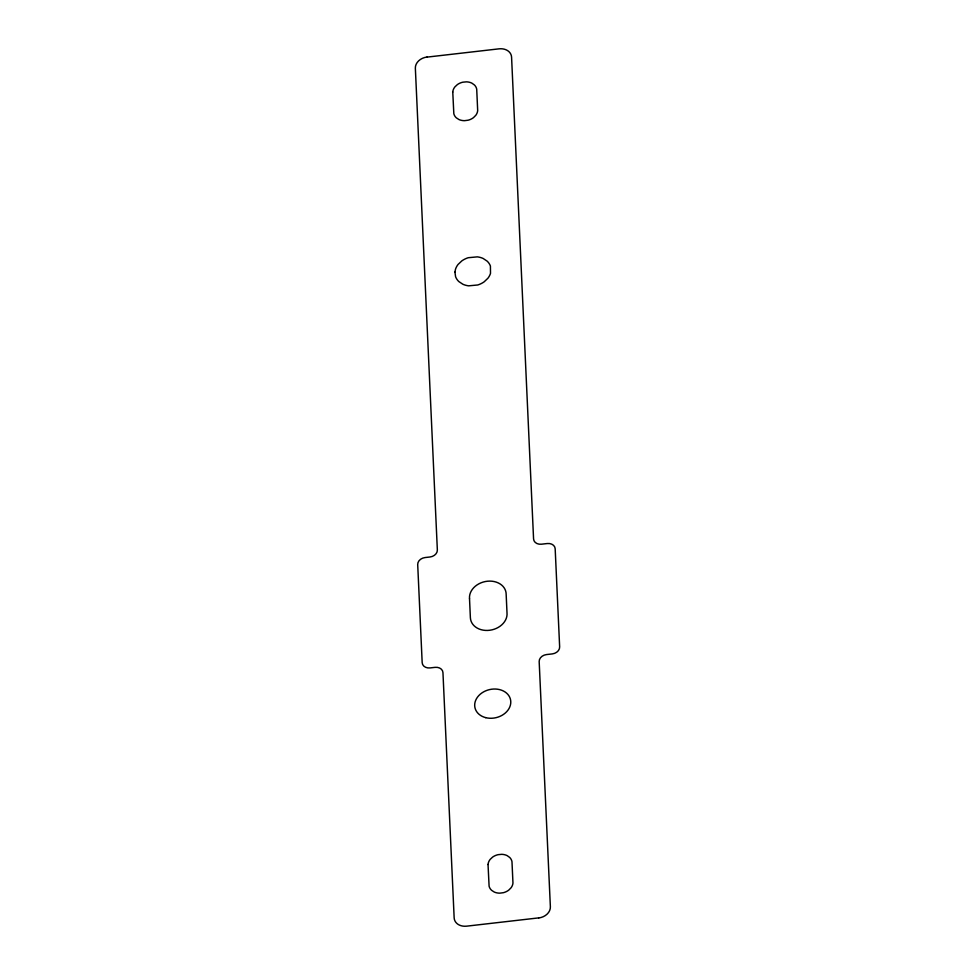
<?xml version="1.0" encoding="UTF-8"?>
<svg xmlns="http://www.w3.org/2000/svg" width="975" height="975" viewBox="0 0 975 975"><rect width="100%" height="100%" fill="white"/><g stroke="black" fill="none" stroke-linecap="round" stroke-linejoin="round"><path stroke-width="1.46" d="M426.94 57.123L499.102 48.835A12.334 9.738 -13.2 0 1 507.731 50.688A12.334 9.738 -13.2 0 1 511.57 57.123L533.569 538.943A7.715 6.094 -13.2 0 0 541.491 544.196L547.255 543.538A7.715 6.094 -13.2 0 1 555.177 548.791L559.65 646.9A7.715 6.094 -13.2 0 1 552.301 653.908L546.524 654.566A7.715 6.094 -13.2 0 0 539.175 661.574L550.375 906.848A12.334 9.738 -13.2 0 1 538.688 917.975M538.785 917.877L466.623 926.165A12.334 9.738 -13.2 0 1 457.982 924.312A12.334 9.738 -13.2 0 1 454.155 917.877L442.955 672.616A7.715 6.094 -13.2 0 0 435.033 667.351L430.097 667.924A7.715 6.094 -13.2 0 1 422.175 662.671L417.702 564.562A7.715 6.094 -13.2 0 1 425.051 557.554L429.999 556.993A7.715 6.094 -13.2 0 0 437.348 549.985L415.35 68.153A12.334 9.738 -13.2 0 1 427.038 57.025M454.947 272.123L455.581 276.681A19.147 15.137 -13.2 0 0 458.835 281.568L462.881 284.249A19.232 15.198 -13.2 0 0 468.658 285.833L477.762 284.98A19.147 15.125 -13.2 0 0 484.173 281.812L487.927 278.228A19.232 15.198 -13.2 0 0 490.51 273.353L490.413 266.029A19.147 15.137 -13.2 0 0 487.147 261.142L483.1 258.448A19.232 15.198 -13.2 0 0 477.323 256.864L468.232 257.717A19.147 15.125 -13.2 0 0 461.821 260.898L458.055 264.469A19.232 15.198 -13.2 0 0 455.471 269.356L454.947 272.123M452.766 92.04L453.826 113.697A12.383 9.787 -13.2 0 0 456.349 117.853L458.969 119.547A12.383 9.787 -13.2 0 0 464.6 120.668L468.134 120.205A12.383 9.787 -13.2 0 0 473.497 117.622L475.824 115.269A12.383 9.787 -13.2 0 0 477.677 110.541L476.714 89.237A12.383 9.787 -13.2 0 0 474.435 84.983L471.924 83.18A12.383 9.787 -13.2 0 0 466.379 81.851L462.845 82.192A12.383 9.787 -13.2 0 0 457.372 84.593L454.935 86.86A12.383 9.787 -13.2 0 0 452.827 91.553L452.766 92.04M488.036 864.508L489.097 886.178A12.383 9.787 -13.2 0 0 491.632 890.333L494.24 892.027A12.383 9.787 -13.2 0 0 499.883 893.149L503.405 892.686A12.383 9.787 -13.2 0 0 508.767 890.102L511.095 887.75A12.383 9.787 -13.2 0 0 512.96 883.009L511.985 861.717A12.383 9.787 -13.2 0 0 509.706 857.464L507.207 855.66A12.383 9.787 -13.2 0 0 501.662 854.332L498.115 854.673A12.383 9.787 -13.2 0 0 492.643 857.074L490.206 859.341A12.383 9.787 -13.2 0 0 488.097 864.033L488.036 864.508M469.523 598.723L469.487 598.065A18.525 14.637 -13.2 0 1 487.561 581.21A18.525 14.637 -13.2 0 1 506.171 594.518L507 612.824A18.525 14.637 -13.2 0 1 489.791 630.252A18.525 14.637 -13.2 0 1 470.377 617.687L469.523 598.723M485.757 717.661A18.233 14.406 -13.2 0 0 510.644 700.282A18.233 14.406 -13.2 0 0 481.808 692.993A18.233 14.406 -13.2 0 0 485.757 717.661"/></g></svg>
